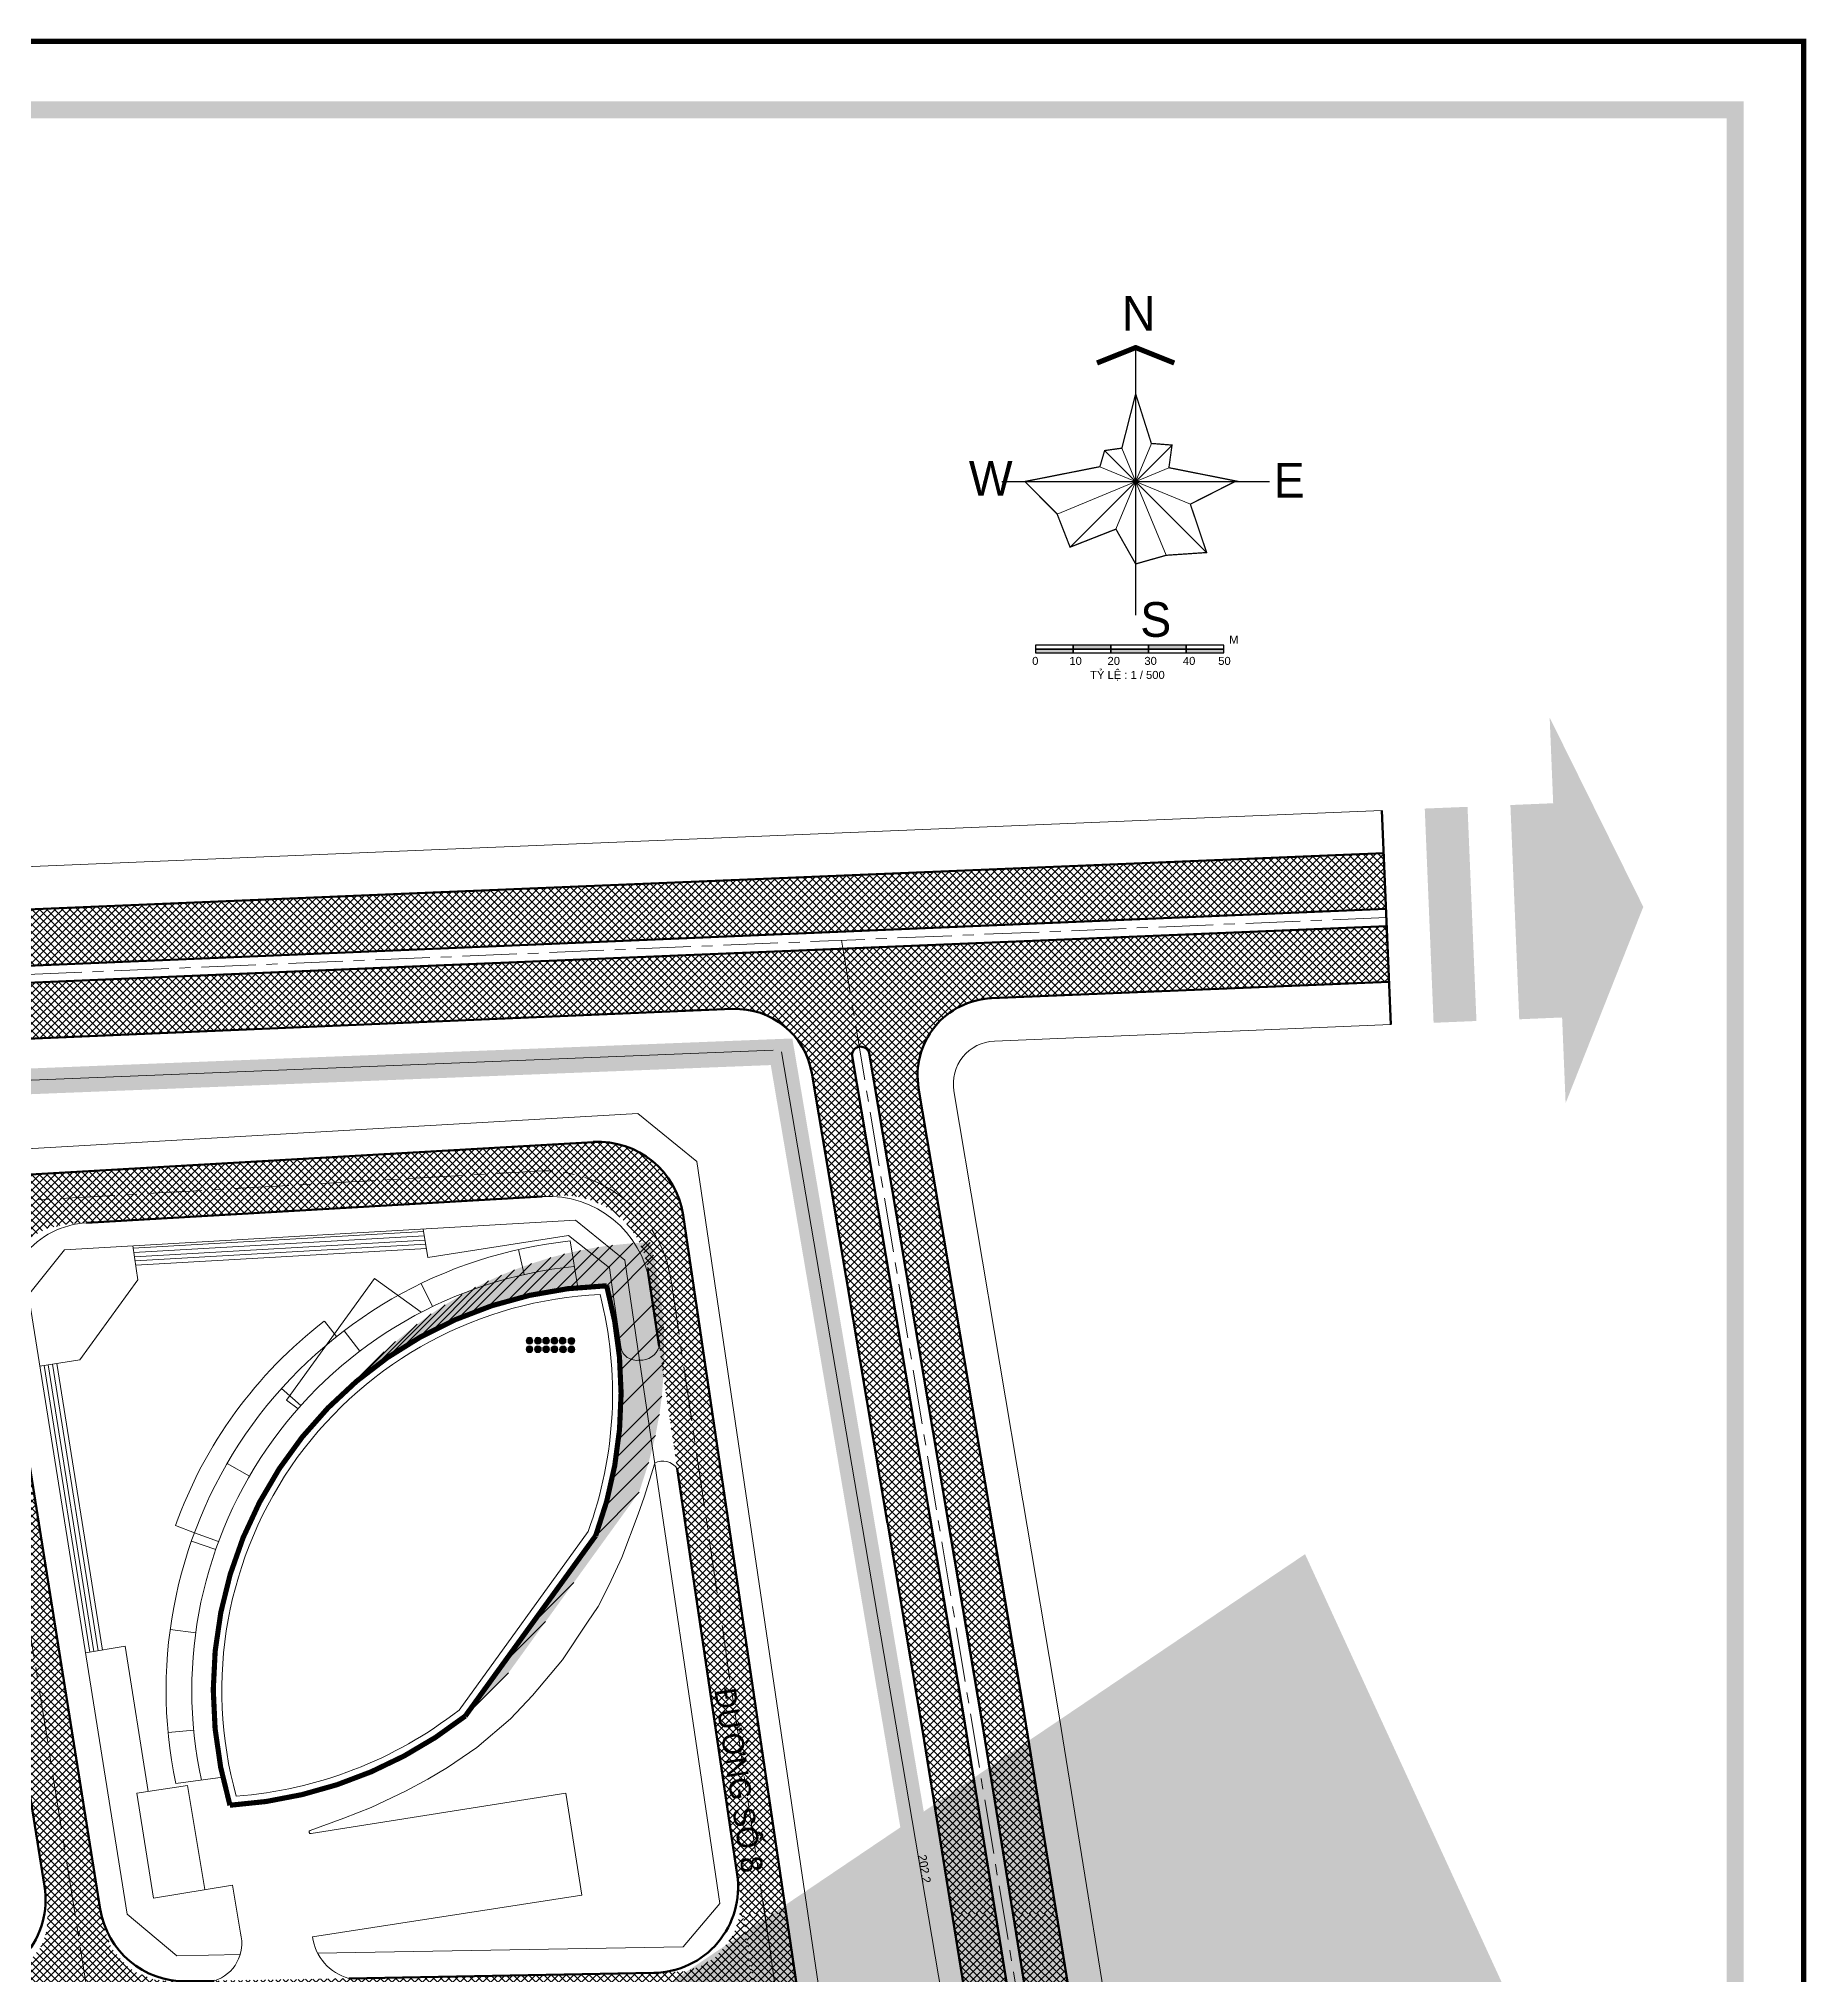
# Model space of a CAD drawing. Header units: millimetres. Extents: x 89040 to 596321, y -313033 to 2401191.
# Drawn here: x 596114.4 to 596320.6, y 1200731.3 to 1200956.9 of the extents above; entities that cross this region are included whole.
import ezdxf
from ezdxf.enums import TextEntityAlignment as Align

# ---------------------------------------------------------------- set-up
doc = ezdxf.new("R2010")
doc.units = ezdxf.units.MM
doc.header["$MEASUREMENT"] = 0
for name, pattern in [('CENTER', [50.8, 31.75, -6.35, 6.35, -6.35]), ('DASHDOT2', [0.5, 0.25, -0.125, 0, -0.125]), ('HIDDEN', [0.375, 0.25, -0.125])]:
    doc.linetypes.add(name, pattern=pattern)
doc.layers.get('0').update_dxf_attribs({"color": 251, "lineweight": 9})
for name, color, linetype, lineweight in [('BONGDO', 251, 'Continuous', 9), ('CONGTRINH', 7, 'Continuous', 20), ('CONGTRINH2', 30, 'Continuous', 18), ('CU-LY-RANH-DAT', 2, 'Continuous', 9), ('KHUNG', 7, 'Continuous', 25), ('KHUNGTEN', 7, 'Continuous', 25), ('KICHTHUOC', 2, 'Continuous', 18), ('KY HIEU', 9, 'Continuous', 9), ('LEDUONG', 6, 'Continuous', 20), ('LONGDUONG', 4, 'Continuous', 90), ('MANH', 8, 'Continuous', 9), ('RANHDAT', 1, 'DASHDOT2', 25), ('tang cao', 7, 'Continuous', 5), ('TEXT', 7, 'Continuous', 25), ('truc', 8, 'CENTER', 9)]:
    doc.layers.add(name, color=color, linetype=linetype, lineweight=lineweight)
doc.layers.add('DUONG NOI BO CONG TRINH', color=7, linetype='Continuous', lineweight=20, true_color=0x5e5e5e)
doc.layers.add('NOI-SUY-5', color=5, linetype='Continuous')
doc.styles.add('FRANKO', font='VFRANKO.TTF')
doc.styles.add('H', font='VHELVEN.TTF')
doc.styles.add('STYLE1', font='VFRANKO.TTF')
doc.styles.add('THAO', font='VHELVCN.TTF')
doc.styles.add('VAPTIMN', font='vaptimn0.TTF')
doc.dimstyles.new('SK100-M', dxfattribs={"dimscale": 100, "dimtxt": 3.6, "dimasz": 1.5, "dimexe": 3, "dimexo": 2, "dimgap": 0.5, "dimtad": 1, "dimdec": 0, "dimtxsty": 'THAO', "dimblk": 'ARCHTICK', "dimcen": 0.091, "dimdle": 3, "dimclrd": 256, "dimclre": 256, "dimclrt": 9, "dimadec": 0, "dimazin": 0, "dimtfac": 1, "dimtdec": 0, "dimtmove": 2, "dimatfit": 3, "dimfxl": 55, "dimfxlon": 1, "dimlwe": -1, "dimarcsym": 0})
pattern_1 = [(45, (594650.35277, 1198136.11867), (-0.44194174, 0.44194174), []), (135, (594650.35277, 1198136.11867), (-0.44194174, -0.44194174), [])]

# ---------------------------------------------------------------- blocks, each defined once
blk = doc.blocks.new('_ARCHTICK')
at = {"color": 0, "linetype": 'ByBlock', "const_width": 0.15}
blk.add_lwpolyline([(-0.5, -0.5), (0.5, 0.5)], dxfattribs=at)

msp = doc.modelspace()

# ---------------------------------------------------------------- hatches: boundary and pattern name
at = {"layer": 'BONGDO'}
h = msp.add_hatch(dxfattribs=at)
h.set_pattern_fill('ANSI35', color=256, style=0)
h.set_pattern_definition([(45, (594650.35277, 1198136.11867), (-0.176776695, 0.176776695), []), (45, (594650.52954, 1198136.11867), (-0.176776695, 0.176776695), [0.3125, -0.0625, 0, -0.0625])])
h.paths.add_polyline_path([(596149.65, 1200798.77), (596154.71, 1200803.83), (596156.03, 1200805.02), (596158.54, 1200807.05), (596160.19, 1200808.25), (596161.8, 1200809.31), (596163.81, 1200810.51), (596165.36, 1200811.35), (596166.86, 1200812.09), (596168.38, 1200812.78), (596169.91, 1200813.4), (596171.9, 1200814.12), (596174.13, 1200814.82), (596175.75, 1200815.25), (596177.58, 1200815.66), (596179.69, 1200816.04), (596181.33, 1200816.26), (596183.72, 1200816.49), (596185.71, 1200816.59), (596186.1, 1200815.08), (596186.98, 1200810.27), (596187.31, 1200806.75), (596187.37, 1200802.56), (596187.09, 1200798.66), (596186.8, 1200796.53), (596186.34, 1200794.06), (596185.56, 1200790.93), (596184.43, 1200787.45), (596176.82, 1200776.93), (596173.53, 1200772.38), (596169.21, 1200766.41), (596164.15, 1200761.35), (596172.15, 1200772.41), (596179.37, 1200782.39), (596181.62, 1200790.74), (596182.31, 1200797.5), (596182.3, 1200804.42), (596180.65, 1200811.53), (596173.14, 1200810.72), (596166.84, 1200809.07), (596162.42, 1200807.32), (596158.75, 1200805.46), (596151.42, 1200800.53)])
at = {"layer": 'DUONG NOI BO CONG TRINH'}
h = msp.add_hatch(dxfattribs=at)
h.set_pattern_fill('NET', color=256, scale=5, angle=45, style=0)
h.set_pattern_definition(pattern_1)
h.paths.add_polyline_path([(596011.52, 1200844.57), (596271.55, 1200855.47), (596271.28, 1200861.96), (596159.48, 1200857.33), (596086.83, 1200854.3), (596061.88, 1200853.38), (596051.54, 1200853.24), (595814.22, 1200844.11), (595814.22, 1200837.21)])
h.paths.add_polyline_path([(595974.78, 1200834.63), (596011.91, 1200836.07), (596195.31, 1200843.81, -0.378336), (596204.57, 1200836.31), (596213.42, 1200783.81), (596213.43, 1200783.75), (596217.5, 1200759.71), (596220.95, 1200738.3), (596226.02, 1200738.3), (596222.43, 1200760.53), (596218.35, 1200784.64), (596218.35, 1200784.64), (596209.26, 1200838.56, -0.887469), (596211.31, 1200838.45), (596220.32, 1200784.97), (596220.32, 1200784.97), (596224.41, 1200760.85), (596228.04, 1200738.3), (596233.11, 1200738.3), (596229.34, 1200761.67), (596225.25, 1200785.8), (596225.25, 1200785.8), (596217.04, 1200834.57, -0.45147), (596225.54, 1200845.06), (596271.9, 1200846.98), (596271.63, 1200853.47), (596159.83, 1200848.84), (596011.6, 1200842.57), (595814.22, 1200835.21), (595814.22, 1200829.32), (595819.7, 1200829.51)])
h.paths.add_polyline_path([(596179.09, 1200828.29), (596006.47, 1200818.33, 0.353892), (595999.96, 1200812.41), (595988.56, 1200738.3), (595994.63, 1200738.3), (596005.15, 1200806.7, -0.353892), (596011.66, 1200812.62), (596174.96, 1200822.04, -0.388354), (596185.43, 1200813.52), (596196.54, 1200738.3), (596201.6, 1200738.3), (596189.56, 1200819.77, 0.388354)], flags=17)
h = msp.add_hatch(dxfattribs=at)
h.set_pattern_fill('NET', color=256, scale=5, angle=45, style=0)
h.set_pattern_definition(pattern_1)
h.paths.add_polyline_path([(596125.64, 1200623.82), (596145, 1200623.98), (596142.65, 1200625.11), (596141.56, 1200625.89), (596140.54, 1200626.91), (596139.37, 1200628.83), (596138.81, 1200630.75), (596138.46, 1200632.95), (596137.84, 1200636.85), (596125.25, 1200716.46), (596125.54, 1200718.59), (596127.12, 1200721.6), (596128.52, 1200722.91), (596129.96, 1200723.75), (596133.11, 1200724.46), (596135.01, 1200724.49), (596138.05, 1200724.55), (596137.95, 1200730.55), (596133.54, 1200730.47), (596129.9, 1200730.4), (596127.93, 1200730.61), (596125.84, 1200731.42), (596124.62, 1200732.27), (596122.9, 1200734.28), (596121.85, 1200737.14), (596121.49, 1200739.45), (596110.66, 1200807.35), (596110.22, 1200810.76), (596110.49, 1200812.8), (596111.11, 1200814.41), (596111.99, 1200815.77), (596113.47, 1200817.2), (596115.3, 1200818.2), (596117.76, 1200818.74), (596096.84, 1200817.54), (596099.88, 1200816.56), (596101.16, 1200815.72), (596102.46, 1200814.39), (596103.62, 1200812.33), (596104.05, 1200810.74), (596104.76, 1200806.25), (596113.89, 1200748.96), (596115.44, 1200739.26), (596115.4, 1200736.52), (596114.79, 1200734.61), (596112.48, 1200731.71), (596109.18, 1200730.17), (596106.2, 1200729.98), (596101.37, 1200729.89), (596004.23, 1200728.14), (595999.95, 1200728.07), (595997.79, 1200728.17), (595996.36, 1200728.73), (595995.11, 1200729.76), (595994.54, 1200730.57), (595994.05, 1200731.75), (595993.94, 1200733.81), (595991.47, 1200717.76), (595992.07, 1200719.49), (595993.12, 1200720.77), (595995.01, 1200721.8), (595997.23, 1200722.02), (595998.32, 1200722.05), (596004.05, 1200722.17), (596105.57, 1200723.92), (596108.98, 1200723.98), (596113.06, 1200723.75), (596116.2, 1200722.13), (596118.08, 1200719.82), (596119.06, 1200716.57), (596123.76, 1200687.06), (596132.03, 1200635.16), (596132.48, 1200631.74), (596132.12, 1200629.38), (596131.6, 1200628.09), (596130.59, 1200626.58), (596129.6, 1200625.59), (596128.4, 1200624.76), (596126.76, 1200624.07)])
h = msp.add_hatch(dxfattribs=at)
h.set_pattern_fill('NET', color=256, scale=5, angle=45, style=0)
h.set_pattern_definition(pattern_1)
h.paths.add_polyline_path([(596137.88, 1200730.54), (596138.05, 1200724.55), (596190.33, 1200725.49), (596193.31, 1200725.3), (596196.7, 1200723.61), (596199.16, 1200719.93), (596196.21, 1200740.58), (596196.17, 1200738.06), (596195.45, 1200735.89), (596194.46, 1200734.55), (596193.35, 1200733.26), (596191.69, 1200732.21), (596189.72, 1200731.58), (596186.41, 1200731.42), (596179.53, 1200731.29), (596142.87, 1200730.63)])
h = msp.add_hatch(dxfattribs=at)
h.set_pattern_fill('NET', color=256, scale=5, angle=45, style=0)
h.set_pattern_definition([(45, (27179.217, -3.7959), (-0.44194173824, 0.44194173824), []), (135, (27179.217, -3.7959), (-0.44194173824, -0.44194173824), [])])
h.paths.add_polyline_path([(595998.66, 1200617.01), (596052.62, 1200617.66, -1.001506), (596052.64, 1200615.66), (595998.68, 1200615.01, -1.001506)], flags=16)
h.paths.add_polyline_path([(596078.62, 1200618.01), (596120.71, 1200618.58, -1), (596120.74, 1200616.58), (596078.64, 1200616.01, -1)], flags=16)
h.paths.add_polyline_path([(596146.93, 1200618.94), (596194.75, 1200619.58, -1), (596194.78, 1200617.58), (596146.95, 1200616.94, -1)], flags=16)
edge = h.paths.add_edge_path()
edge.add_line((595975.37, 1200621.62), (595814.22, 1200619.44))
edge.add_line((595814.22, 1200619.44), (595814.22, 1200614.44))
edge.add_line((595814.22, 1200614.44), (595970.65, 1200616.63))
edge.add_arc((595970.67, 1200615.63), 1, -89.2251, 90.8307, ccw=False)
edge.add_line((595970.68, 1200614.63), (595814.22, 1200612.44))
edge.add_line((595814.22, 1200612.44), (595814.22, 1200607.43))
edge.add_line((595814.22, 1200607.43), (595974.19, 1200609.6))
edge.add_arc((595974.28, 1200602.6), 7, 0, 90.7749, ccw=False)
edge.add_line((595981.28, 1200602.6), (595981.28, 1200568.12))
edge.add_line((595981.28, 1200568.12), (595987.28, 1200568.12))
edge.add_line((595987.28, 1200568.12), (595987.28, 1200602.87))
edge.add_arc((595994.28, 1200602.87), 7, 90.7749, 180, ccw=False)
edge.add_line((595994.19, 1200609.87), (596214.85, 1200612.85))
edge.add_arc((596214.96, 1200604.85), 8, 0.7749, 90.7749, ccw=False)
edge.add_line((596222.96, 1200604.96), (596223.12, 1200592.78))
edge.add_line((596223.12, 1200592.78), (596232.21, 1200584.09))
edge.add_line((596232.21, 1200584.09), (596230.71, 1200568.12))
edge.add_line((596230.71, 1200568.12), (596235.73, 1200568.12))
edge.add_line((596235.73, 1200568.12), (596236.8, 1200579.51))
edge.add_arc((596237.8, 1200579.42), 1, -5.3533, 174.6467, ccw=False)
edge.add_line((596238.79, 1200579.32), (596237.74, 1200568.12))
edge.add_line((596237.74, 1200568.12), (596242.77, 1200568.12))
edge.add_line((596242.77, 1200568.12), (596246.71, 1200610.26))
edge.add_line((596246.71, 1200610.26), (596249.39, 1200635.2))
edge.add_arc((596209.61, 1200639.46), 40, 353.8867, 369.9726)
edge.add_line((596249.01, 1200646.39), (596246, 1200663.5))
edge.add_line((596246, 1200663.5), (596243.07, 1200681.55))
edge.add_line((596243.07, 1200681.55), (596240.95, 1200693.98))
edge.add_line((596240.95, 1200693.98), (596234.86, 1200727.44))
edge.add_line((596234.86, 1200727.44), (596233.11, 1200738.3))
edge.add_line((596233.11, 1200738.3), (596228.04, 1200738.3))
edge.add_line((596228.04, 1200738.3), (596229.93, 1200726.59))
edge.add_line((596229.93, 1200726.59), (596240.65, 1200667.72))
edge.add_arc((596239.63, 1200667.76), 1.03, 202.9982, 357.6374, ccw=False)
edge.add_line((596238.68, 1200667.36), (596227.96, 1200726.25))
edge.add_line((596227.96, 1200726.25), (596226.02, 1200738.3))
edge.add_line((596226.02, 1200738.3), (596220.95, 1200738.3))
edge.add_line((596220.95, 1200738.3), (596223.03, 1200725.41))
edge.add_line((596223.03, 1200725.41), (596234.53, 1200662.27))
edge.add_line((596234.53, 1200662.27), (596222.35, 1200650.09))
edge.add_line((596222.35, 1200650.09), (596222.58, 1200632.96))
edge.add_arc((596214.58, 1200632.85), 8, -89.2251, 0.7749, ccw=False)
edge.add_line((596214.69, 1200624.85), (596214.35, 1200624.85))
edge.add_arc((596214.27, 1200630.85), 6, 180.7749, 270.7749, ccw=False)
edge.add_line((596208.27, 1200630.77), (596207.34, 1200699.45))
edge.add_line((596207.34, 1200699.45), (596201.6, 1200738.3))
edge.add_line((596201.6, 1200738.3), (596196.54, 1200738.3))
edge.add_line((596196.54, 1200738.3), (596202.25, 1200699.71))
edge.add_arc((596192.36, 1200698.25), 10, 0.7749, 8.4068, ccw=False)
edge.add_line((596202.35, 1200698.38), (596203.24, 1200632.7))
edge.add_arc((596195.24, 1200632.59), 8, -89.3934, 0.7749, ccw=False)
edge.add_line((596195.33, 1200624.59), (596062.07, 1200622.98))
edge.add_line((596062.07, 1200622.98), (595993.4, 1200621.86))
edge.add_arc((595993.28, 1200627.86), 6, 180, 271.1014, ccw=False)
edge.add_line((595987.28, 1200627.86), (595987.28, 1200690.09))
edge.add_arc((595993.28, 1200690.09), 6, 171.2562, 180, ccw=False)
edge.add_line((595987.35, 1200691), (595994.63, 1200738.3))
edge.add_line((595994.63, 1200738.3), (595988.56, 1200738.3))
edge.add_line((595988.56, 1200738.3), (595981.35, 1200691.46))
edge.add_arc((595987.28, 1200690.55), 6, 171.2562, 180)
edge.add_line((595981.28, 1200690.55), (595981.28, 1200627.61))
edge.add_arc((595975.28, 1200627.61), 6, 270.7749, 360, ccw=False)
at = {"layer": 'LEDUONG'}
h = msp.add_hatch(color=256, dxfattribs=at)
h.paths.add_polyline_path([(596290.64, 1200877.78), (596291.05, 1200867.79), (596286.06, 1200867.58), (596287.09, 1200842.6), (596292.09, 1200842.81), (596292.5, 1200832.82), (596301.56, 1200855.71)])
h.paths.add_polyline_path([(596281.06, 1200867.37), (596276.07, 1200867.17), (596277.1, 1200842.19), (596282.1, 1200842.4)])
at = {"layer": 'tang cao'}
h = msp.add_hatch(color=256, dxfattribs=at)
edge = h.paths.add_edge_path()
edge.add_arc((596171.65, 1200805.12), 0.399, 0, 360)
h = msp.add_hatch(color=256, dxfattribs=at)
edge = h.paths.add_edge_path()
edge.add_arc((596172.63, 1200805.12), 0.399, 0, 360)
h = msp.add_hatch(color=256, dxfattribs=at)
edge = h.paths.add_edge_path()
edge.add_arc((596173.59, 1200805.12), 0.399, 0, 360)
h = msp.add_hatch(color=256, dxfattribs=at)
edge = h.paths.add_edge_path()
edge.add_arc((596174.56, 1200805.12), 0.399, 0, 360)
h = msp.add_hatch(color=256, dxfattribs=at)
edge = h.paths.add_edge_path()
edge.add_arc((596175.5, 1200805.12), 0.399, 0, 360)
h = msp.add_hatch(color=256, dxfattribs=at)
edge = h.paths.add_edge_path()
edge.add_arc((596176.54, 1200805.09), 0.399, 0, 360)
h = msp.add_hatch(color=256, dxfattribs=at)
edge = h.paths.add_edge_path()
edge.add_arc((596171.65, 1200804.13), 0.399, 0, 360)
h = msp.add_hatch(color=256, dxfattribs=at)
edge = h.paths.add_edge_path()
edge.add_arc((596172.63, 1200804.13), 0.399, 0, 360)
h = msp.add_hatch(color=256, dxfattribs=at)
edge = h.paths.add_edge_path()
edge.add_arc((596173.59, 1200804.13), 0.399, 0, 360)
h = msp.add_hatch(color=256, dxfattribs=at)
edge = h.paths.add_edge_path()
edge.add_arc((596174.56, 1200804.13), 0.399, 0, 360)
h = msp.add_hatch(color=256, dxfattribs=at)
edge = h.paths.add_edge_path()
edge.add_arc((596175.56, 1200804.1), 0.399, 0, 360)
h = msp.add_hatch(color=256, dxfattribs=at)
edge = h.paths.add_edge_path()
edge.add_arc((596176.54, 1200804.1), 0.399, 0, 360)
at = {"layer": 'TEXT', "lineweight": -3}
for points in [[(596239.46, 1200885.77), (596239.46, 1200886.21), (596235.07, 1200886.21), (596235.07, 1200885.77)], [(596248.24, 1200885.77), (596248.24, 1200886.21), (596243.85, 1200886.21), (596243.85, 1200885.77)], [(596230.68, 1200885.77), (596230.68, 1200885.34), (596235.07, 1200885.34), (596235.07, 1200885.77)], [(596239.46, 1200885.77), (596239.46, 1200885.34), (596243.85, 1200885.34), (596243.85, 1200885.77)], [(596248.24, 1200885.77), (596248.24, 1200885.34), (596252.63, 1200885.34), (596252.63, 1200885.77)]]:
    msp.add_hatch(color=0, dxfattribs=at).paths.add_polyline_path(points)

# ---------------------------------------------------------------- linework, layer by layer
at = {"layer": 'BONGDO'}
for p, q in [((596174.63, 1200810.98), (596179.69, 1200816.04)), ((596176.27, 1200811.21), (596181.33, 1200816.26)), ((596178.66, 1200811.44), (596183.72, 1200816.49)), ((596180.65, 1200811.53), (596185.71, 1200816.59)), ((596166.84, 1200809.07), (596171.9, 1200814.12)), ((596169.07, 1200809.76), (596174.13, 1200814.82)), ((596170.69, 1200810.19), (596175.75, 1200815.25)), ((596172.52, 1200810.6), (596177.58, 1200815.66)), ((596181.04, 1200810.02), (596186.1, 1200815.08)), ((596161.8, 1200807.03), (596166.86, 1200812.09)), ((596163.32, 1200807.72), (596168.38, 1200812.78)), ((596164.86, 1200808.35), (596169.91, 1200813.4)), ((596156.74, 1200804.25), (596161.8, 1200809.31)), ((596158.75, 1200805.46), (596163.81, 1200810.51)), ((596160.3, 1200806.29), (596165.36, 1200811.35)), ((596181.93, 1200805.21), (596186.98, 1200810.27)), ((596153.48, 1200802), (596158.54, 1200807.05)), ((596155.13, 1200803.19), (596160.19, 1200808.25)), ((596150.97, 1200799.96), (596156.03, 1200805.02)), ((596182.26, 1200801.69), (596187.31, 1200806.75)), ((596149.65, 1200798.77), (596154.71, 1200803.83)), ((596182.31, 1200797.5), (596187.37, 1200802.56)), ((596182.03, 1200793.6), (596187.09, 1200798.66)), ((596181.74, 1200791.47), (596186.8, 1200796.53)), ((596181.28, 1200789), (596186.34, 1200794.06)), ((596180.51, 1200785.87), (596185.56, 1200790.93)), ((596179.37, 1200782.39), (596184.43, 1200787.45)), ((596171.76, 1200771.87), (596176.82, 1200776.93)), ((596168.47, 1200767.33), (596173.53, 1200772.38)), ((596164.15, 1200761.35), (596169.21, 1200766.41))]:
    msp.add_line(p, q, dxfattribs=at)
at = {"layer": 'CONGTRINH', "const_width": 0.6}
msp.add_lwpolyline([(596180.65, 1200811.53, 0.492852), (596136.71, 1200750.96, 0.152099), (596164.15, 1200761.35), (596179.37, 1200782.39, 0.156308)], format="xyb", close=True, dxfattribs=at)
at = {"layer": 'CONGTRINH'}
for centre, radius, start, end in [((596181.94, 1200764.37), 47.18, 91.5671, 196.5131), ((596134.54, 1200798.97), 47.79, 339.7049, 15.2405), ((596133.75, 1200800.22), 49.35, 273.4443, 308.0376)]:
    msp.add_arc(centre, radius, start, end, dxfattribs=at)
at = {"layer": 'CONGTRINH2'}
for points in [[(596177.27, 1200811.32), (596176.4, 1200816.76)], [(596170.35, 1200815.76), (596171.01, 1200812.83)], [(596143.3, 1200798.19), (596153.57, 1200812.37), (596159.01, 1200808.44)], [(596159.02, 1200811.8), (596160.33, 1200809.1)], [(596180.97, 1200813.61), (596181.49, 1200809.95)], [(596147.72, 1200807.4), (596149.15, 1200805.6)], [(596150.03, 1200806.28), (596151.85, 1200803.89)], [(596142.74, 1200799.56), (596144.98, 1200797.56)], [(596143.3, 1200798.19), (596144.65, 1200797.19)], [(596136.39, 1200790.82), (596138.98, 1200789.32)], [(596130.37, 1200783.56), (596132.57, 1200782.74), (596135.38, 1200781.7)], [(596132.22, 1200781.77), (596135.05, 1200780.78)], [(596129.75, 1200771.47), (596132.72, 1200771.07)], [(596129.5, 1200759.44), (596132.48, 1200759.72)], [(596130.4, 1200753.5), (596135.87, 1200754.23)]]:
    msp.add_lwpolyline(points, dxfattribs=at)
msp.add_lwpolyline([(596179.89, 1200810.5, 0.482193), (596137.45, 1200752.01, 0.147126), (596163.43, 1200762.05), (596178.48, 1200782.87, 0.151236)], format="xyb", close=True, dxfattribs=at)
for centre, radius, start, end in [((596181.94, 1200764.37), 52.68, 96.0414, 191.9142), ((596181.94, 1200764.37), 49.68, 95.8604, 192.1723), ((596179.27, 1200766.19), 51.9, 127.4448, 160.4479)]:
    msp.add_arc(centre, radius, start, end, dxfattribs=at)
at = {"layer": 'KHUNG', "lineweight": 13}
for p, q in [((596234.7, 1200897.65), (596246.59, 1200909.55)), ((596250.63, 1200897.02), (596238.73, 1200908.91)), ((596240.05, 1200899.75), (596244.18, 1200909.74)), ((596245.91, 1200896.7), (596240.74, 1200909.19)), ((596233.19, 1200901.51), (596246.23, 1200906.91)), ((596248.73, 1200902.66), (596238.18, 1200907.03))]:
    msp.add_line(p, q, dxfattribs=at)
at = {"layer": 'KHUNG', "color": 1}
for points, const_width in [([(596237.84, 1200919.12), (596242.35, 1200920.92), (596246.85, 1200919.12)], 0.601), ([(596242.35, 1200889.68), (596242.35, 1200920.92)], 0.15), ([(596226.72, 1200905.3), (596257.97, 1200905.3)], 0.15)]:
    msp.add_lwpolyline(points, dxfattribs=dict(at, const_width=const_width))
at = {"layer": 'KHUNG', "color": 4, "const_width": 0.15}
msp.add_lwpolyline([(596254.36, 1200905.3), (596246.23, 1200906.91), (596246.59, 1200909.55), (596244.18, 1200909.74), (596242.35, 1200915.52), (596240.74, 1200909.19), (596238.73, 1200908.91), (596238.18, 1200907.03), (596229.43, 1200905.3), (596233.19, 1200901.51), (596234.7, 1200897.65), (596240.05, 1200899.75), (596242.35, 1200895.69), (596245.91, 1200896.7), (596250.63, 1200897.02), (596248.73, 1200902.66), (596254.06, 1200905.36)], dxfattribs=at)
at = {"layer": 'KHUNGTEN', "color": 7, "const_width": 0.6}
msp.add_lwpolyline([(595240.78, 1199890.06), (596320.27, 1199890.06), (596320.27, 1200956.63), (595240.73, 1200956.63), (595240.78, 1199890.06)], dxfattribs=at)
at = {"layer": 'KHUNGTEN', "linetype": 'Continuous', "lineweight": 0, "ltscale": 1.5, "const_width": 2}
msp.add_lwpolyline([(595248.73, 1199898.06), (596312.27, 1199898.06), (596312.27, 1200948.63), (595248.73, 1200948.63)], close=True, dxfattribs=at)
at = {"layer": 'KICHTHUOC'}
for points in [[(596169.55, 1200821.73), (596173.13, 1200821.94, -0.388354), (596185.7, 1200811.71), (596186.1, 1200808.99)], [(596136.49, 1200819.82), (596119.97, 1200818.87, 0.443939), (596110.67, 1200807.31), (596113.08, 1200792.21)]]:
    msp.add_lwpolyline(points, format="xyb", dxfattribs=at)
at = {"layer": 'LEDUONG'}
for p, q in [((596271.07, 1200866.96), (596272.11, 1200841.98)), ((596225.87, 1200840.06), (596272.11, 1200841.98)), ((596032.26, 1200832.23), (596200.06, 1200839)), ((596201.05, 1200838.81), (596210.49, 1200783.31)), ((596221.15, 1200834.24), (596229.2, 1200786.46)), ((596003.88, 1200821.19), (596184.3, 1200831.6)), ((596184.3, 1200831.6), (596191.16, 1200826.01)), ((596191.16, 1200826.01), (596209.84, 1200699.65)), ((596177.03, 1200819.16), (596182.76, 1200814.5)), ((596182.76, 1200814.5), (596177.03, 1200819.16)), ((596233.29, 1200762.32), (596229.19, 1200786.48)), ((596214.73, 1200758.34), (596210.49, 1200783.31)), ((596238.8, 1200728.11), (596233.29, 1200762.32)), ((596220.6, 1200723.82), (596214.73, 1200758.34))]:
    msp.add_line(p, q, dxfattribs=at)
for points in [[(596061.76, 1200858.38), (596086.63, 1200859.3), (596159.27, 1200862.33), (596271.07, 1200866.96)], [(596184.48, 1200802.86), (596182.76, 1200814.5), (596177.03, 1200819.16), (596117.41, 1200815.72), (596113.2, 1200810.49), (596124.71, 1200738.26), (596130.5, 1200733.41), (596137.9, 1200733.55)], [(596114.53, 1200802.17), (596119.19, 1200802.88), (596125.98, 1200812.24), (596125.39, 1200816.18)], [(596159.25, 1200818.13), (596159.79, 1200814.82), (596176.2, 1200817.38)], [(596181.49, 1200809.95), (596180.97, 1200813.61), (596176.2, 1200817.38)], [(596146.93, 1200733.71), (596189.57, 1200734.47), (596193.84, 1200739.51), (596184.48, 1200802.86)], [(596119.86, 1200768.74), (596124.47, 1200769.49), (596127.19, 1200752.57)], [(596127.81, 1200740.11), (596125.84, 1200752.36), (596131.75, 1200753.28), (596133.79, 1200741.12)], [(596146.33, 1200735.6), (596177.77, 1200740.49), (596175.88, 1200752.38)], [(596127.81, 1200740.11), (596136.99, 1200741.65)], [(596136.99, 1200741.65), (596137.93, 1200736.06)]]:
    msp.add_lwpolyline(points, dxfattribs=at)
for points in [[(596181.49, 1200809.95), (596182.3, 1200804.42, 0.424269), (596184.48, 1200802.86, -0.320656)], [(596175.88, 1200752.38), (596146.17, 1200747.65, -0.908174), (596146.07, 1200748.03), (596150, 1200749.47), (596153.19, 1200750.69), (596157.17, 1200752.61), (596159.8, 1200754), (596162.1, 1200755.35), (596165.52, 1200757.7), (596169.43, 1200761.03), (596171.98, 1200763.77), (596175.51, 1200767.93), (596178.42, 1200772.29), (596179.65, 1200774.14), (596180.95, 1200776.65), (596182.4, 1200779.84), (596184.33, 1200784.91), (596185.02, 1200786.9), (596186.25, 1200790.85)]]:
    msp.add_lwpolyline(points, format="xyb", dxfattribs=at)
for centre, radius, start, end in [((596226.08, 1200835.07), 5, 92.3739, 189.5623), ((596184.64, 1200805.07), 2.21, 265.8461, 343.0821), ((596187.18, 1200788.99), 2.09, 35.9218, 116.5782), ((596133.54, 1200734.84), 4.55, 287.0741, 15.5062), ((596152.11, 1200736.4), 5.83, 187.7978, 254.705)]:
    msp.add_arc(centre, radius, start, end, dxfattribs=at)
at = {"layer": 'LONGDUONG', "linetype": 'ByBlock'}
for p, q in [((596271.07, 1200866.96), (596272.11, 1200841.98)), ((596011.52, 1200844.57), (596271.55, 1200855.47)), ((596159.83, 1200848.84), (596271.63, 1200853.47)), ((596159.83, 1200848.84), (596011.6, 1200842.57)), ((596209.26, 1200838.56), (596218.35, 1200784.64)), ((596211.28, 1200838.66), (596220.32, 1200784.97)), ((596006.47, 1200818.33), (596179.09, 1200828.29)), ((596189.56, 1200819.77), (596207.34, 1200699.45)), ((596222.43, 1200760.53), (596218.35, 1200784.64)), ((596224.41, 1200760.85), (596220.32, 1200784.97)), ((596227.96, 1200726.25), (596222.43, 1200760.53)), ((596229.93, 1200726.59), (596224.41, 1200760.85))]:
    msp.add_line(p, q, dxfattribs=at)
at = {"layer": 'LONGDUONG'}
for p, q in [((596159.48, 1200857.33), (596271.28, 1200861.96)), ((596086.83, 1200854.3), (596159.48, 1200857.33)), ((596225.54, 1200845.06), (596271.9, 1200846.98)), ((596011.91, 1200836.07), (596195.33, 1200843.81)), ((596204.57, 1200836.31), (596213.42, 1200783.81)), ((596217.04, 1200834.57), (596225.25, 1200785.8)), ((596229.34, 1200761.67), (596225.25, 1200785.81)), ((596217.5, 1200759.71), (596213.43, 1200783.75)), ((596223.03, 1200725.41), (596217.5, 1200759.71)), ((596234.86, 1200727.44), (596229.34, 1200761.67))]:
    msp.add_line(p, q, dxfattribs=at)
at = {"layer": 'LONGDUONG', "flags": 128}
for points in [[(596173.13, 1200821.94), (596119.97, 1200818.87)], [(596186.77, 1200804.46), (596185.43, 1200813.52)]]:
    msp.add_lwpolyline(points, dxfattribs=at)
for points in [[(596110.67, 1200807.31), (596121.58, 1200738.86, 0.373752), (596131.64, 1200730.43), (596134.87, 1200730.49)], [(596150.57, 1200730.77), (596186.16, 1200731.41, 0.452452), (596195.87, 1200742.87), (596188.87, 1200790.21)], [(596088.54, 1200729.67), (596105.38, 1200729.96, 0.456019), (596115.08, 1200741.53), (596111.89, 1200761.53)]]:
    msp.add_lwpolyline(points, format="xyb", dxfattribs=at)
at = {"layer": 'LONGDUONG'}
for centre, radius, start, end in [((596195.7, 1200834.81), 9, 9.5623, 92.3714), ((596225.91, 1200836.06), 9, 92.3714, 189.5623), ((596210.28, 1200838.38), 1.03, 15.4199, 170.0569)]:
    msp.add_arc(centre, radius, start, end, dxfattribs=at)
at = {"layer": 'LONGDUONG', "linetype": 'ByBlock'}
msp.add_arc((596179.67, 1200818.31), 10, 8.4068, 93.3023, dxfattribs=at)
at = {"layer": 'MANH', "flags": 128}
for points in [[(596125.43, 1200815.91), (596159.29, 1200817.86)], [(596125.5, 1200815.41), (596159.38, 1200817.36)], [(596125.58, 1200814.91), (596159.46, 1200816.86)], [(596125.65, 1200814.42), (596159.54, 1200816.37)], [(596125.73, 1200813.92), (596159.62, 1200815.87)], [(596116.01, 1200802.39), (596121.34, 1200768.98)], [(596116.51, 1200802.47), (596121.83, 1200769.06)], [(596115.03, 1200802.23), (596120.35, 1200768.82)], [(596115.52, 1200802.31), (596120.85, 1200768.9)]]:
    msp.add_lwpolyline(points, dxfattribs=at)
at = {"layer": 'NOI-SUY-5'}
msp.add_point((596119.14, 1200736.03), dxfattribs=at)
at = {"layer": 'RANHDAT', "linetype": 'HIDDEN', "ltscale": 40, "const_width": 3}
msp.add_lwpolyline([(595833.25, 1200140.97), (595918.36, 1200181.39), (596056.85, 1200249.2), (596061.39, 1200251.63), (596199.14, 1200325.29), (596206.93, 1200377.44), (596208.46, 1200387.49), (596210.87, 1200404.02), (596209, 1200404.3), (596210.19, 1200414.65), (596215.47, 1200462.58), (596217.47, 1200464.02), (596234.94, 1200639.52), (596202.7, 1200829.07), (596201.05, 1200838.81), (595476.45, 1200810.31)], dxfattribs=at)
at = {"layer": 'tang cao'}
for centre in [(596171.65, 1200805.12), (596172.63, 1200805.12), (596173.59, 1200805.12), (596174.56, 1200805.12), (596175.5, 1200805.12), (596176.54, 1200805.09), (596171.65, 1200804.13), (596172.63, 1200804.13), (596173.59, 1200804.13), (596174.56, 1200804.13), (596175.56, 1200804.1), (596176.54, 1200804.1)]:
    msp.add_circle(centre, 0.399, dxfattribs=at)
at = {"layer": 'TEXT', "color": 0, "lineweight": -3}
for points in [[(596230.68, 1200885.77), (596235.07, 1200885.77), (596235.07, 1200886.21), (596230.68, 1200886.21)], [(596239.46, 1200886.21), (596235.07, 1200886.21), (596235.07, 1200885.77), (596239.46, 1200885.77)], [(596239.46, 1200885.77), (596243.85, 1200885.77), (596243.85, 1200886.21), (596239.46, 1200886.21)], [(596248.24, 1200886.21), (596243.85, 1200886.21), (596243.85, 1200885.77), (596248.24, 1200885.77)], [(596248.24, 1200885.77), (596252.63, 1200885.77), (596252.63, 1200886.21), (596248.24, 1200886.21)], [(596230.68, 1200885.34), (596235.07, 1200885.34), (596235.07, 1200885.77), (596230.68, 1200885.77)], [(596239.46, 1200885.77), (596235.07, 1200885.77), (596235.07, 1200885.34), (596239.46, 1200885.34)], [(596239.46, 1200885.34), (596243.85, 1200885.34), (596243.85, 1200885.77), (596239.46, 1200885.77)], [(596248.24, 1200885.77), (596243.85, 1200885.77), (596243.85, 1200885.34), (596248.24, 1200885.34)], [(596248.24, 1200885.34), (596252.63, 1200885.34), (596252.63, 1200885.77), (596248.24, 1200885.77)]]:
    msp.add_lwpolyline(points, close=True, dxfattribs=at)
at = {"layer": 'truc', "color": 171, "ltscale": 0.2}
for p, q in [((596011.56, 1200843.57), (596271.59, 1200854.47)), ((596208.05, 1200851.81), (596228.95, 1200726.41)), ((596015.53, 1200815.85), (596172.46, 1200824.9)), ((596137.84, 1200617.79), (596105.52, 1200820.58)), ((596188.16, 1200812.12), (596204.87, 1200699.09))]:
    msp.add_line(p, q, dxfattribs=at)
at = {"layer": 'truc', "linetype": 'CENTER', "ltscale": 80}
msp.add_line((596204.6, 1200699.73), (596198.89, 1200739.72), dxfattribs=at)
at = {"layer": 'truc', "color": 171, "ltscale": 0.2}
msp.add_arc((596173.32, 1200809.93), 15, 8.4068, 93.3023, dxfattribs=at)

# ---------------------------------------------------------------- texts
at = {"layer": 'CU-LY-RANH-DAT', "style": 'VAPTIMN'}
msp.add_text('202.2', height=1, rotation=279.653, dxfattribs=at).set_placement((596216.94, 1200745.1))
at = {"layer": 'TEXT', "style": 'STYLE1'}
for s, p in [('N', (596240.75, 1200922.88)), ('W', (596222.89, 1200903.65)), ('E', (596258.45, 1200903.42)), ('S', (596242.89, 1200887.19))]:
    msp.add_text(s, height=4.05, dxfattribs=at).set_placement(p)
at = {"layer": 'TEXT', "color": 0, "lineweight": -3, "style": 'H'}
for s, p in [('M', (596253.26, 1200886.4)), ('0', (596230.28, 1200883.92)), ('10', (596234.62, 1200883.92)), ('20', (596239.07, 1200883.92)), ('30', (596243.37, 1200883.92)), ('40', (596247.86, 1200883.92)), ('50', (596251.98, 1200883.92))]:
    msp.add_text(s, height=0.933, dxfattribs=at).set_placement(p)
msp.add_text('TYÛ LEÄ : 1 / 500', height=0.933, dxfattribs=at).set_placement((596241.39, 1200882.75), align=Align.MIDDLE_CENTER)
at = {"layer": 'TEXT', "style": 'FRANKO'}
msp.add_text('ÑÖÔØNG SOÁ 8', height=2.5, rotation=278.6268, dxfattribs=at).set_placement((596193.2, 1200764.42))

# ---------------------------------------------------------------- leaders
at = {"layer": 'KY HIEU', "color": 8}
msp.add_leader([(596085.7, 1200661.19), (596086.81, 1200661.7)], dimstyle='SK100-M', override={"dimasz": 2.1, "dimgap": 0.5, "dimtad": 0}, dxfattribs=at)

doc.saveas('drawing.dxf')
